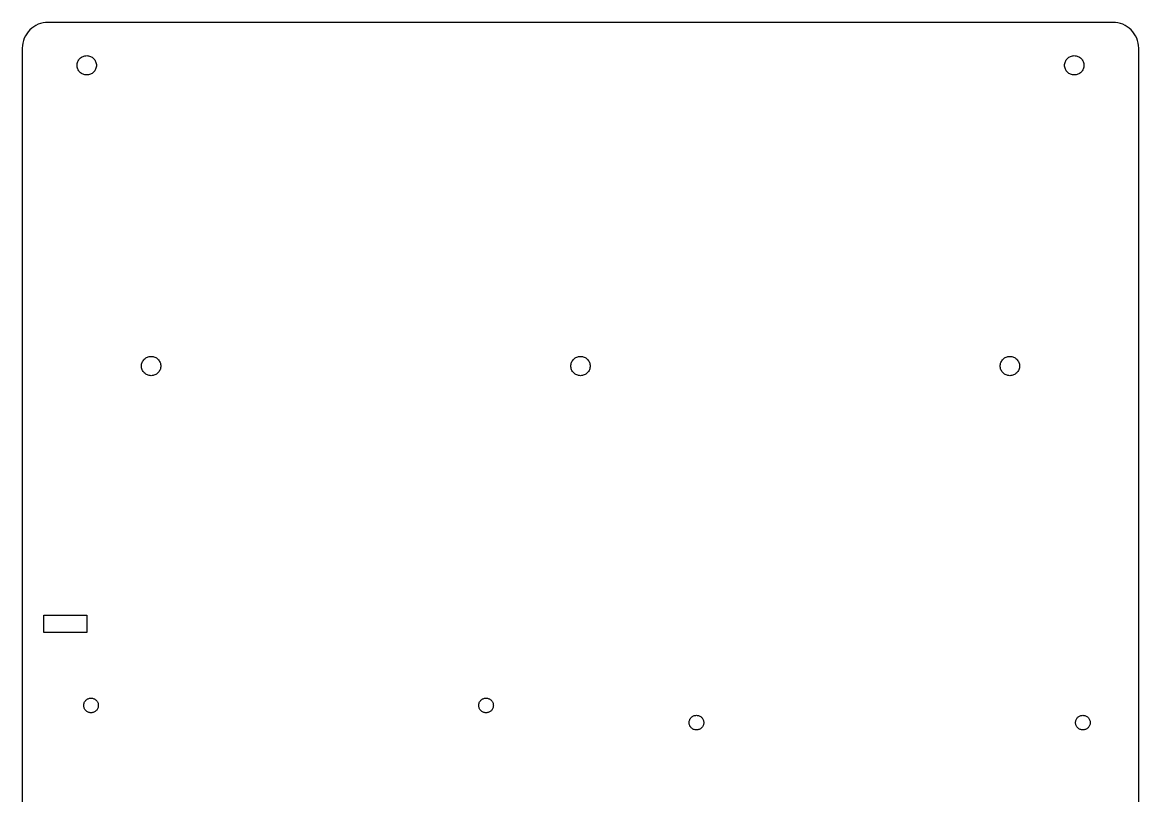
# Model space of a CAD drawing. Header units: metres. Extents: x -130 to 130, y -180 to 180.
# Drawn here: x -130 to 130, y 0 to 180 of the extents above; entities that cross this region are included whole.
import ezdxf

# ---------------------------------------------------------------- set-up
doc = ezdxf.new("R2010")
doc.units = ezdxf.units.M

msp = doc.modelspace()

# ---------------------------------------------------------------- linework, layer by layer
for p, q in [((-126.296, 179.543), (-126.828, 179.292)), ((-125.742, 179.742), (-126.296, 179.543)), ((-125.171, 179.885), (-125.742, 179.742)), ((-124.588, 179.971), (-125.171, 179.885)), ((-124, 180), (-124.588, 179.971)), ((124, 180), (-124, 180)), ((124.588, 179.971), (124, 180)), ((125.171, 179.885), (124.588, 179.971)), ((125.742, 179.742), (125.171, 179.885)), ((126.296, 179.543), (125.742, 179.742)), ((126.828, 179.292), (126.296, 179.543)), ((-129.292, 176.828), (-129.543, 176.296)), ((-128.989, 177.333), (-129.292, 176.828)), ((-128.638, 177.806), (-128.989, 177.333)), ((-128.243, 178.243), (-128.638, 177.806)), ((-127.806, 178.638), (-128.243, 178.243)), ((-127.333, 178.989), (-127.806, 178.638)), ((-126.828, 179.292), (-127.333, 178.989)), ((127.333, 178.989), (126.828, 179.292)), ((127.806, 178.638), (127.333, 178.989)), ((128.243, 178.243), (127.806, 178.638)), ((128.638, 177.806), (128.243, 178.243)), ((128.989, 177.333), (128.638, 177.806)), ((129.292, 176.828), (128.989, 177.333)), ((129.543, 176.296), (129.292, 176.828)), ((-129.971, 174.588), (-130, 174)), ((-129.885, 175.171), (-129.971, 174.588)), ((-129.742, 175.742), (-129.885, 175.171)), ((-129.543, 176.296), (-129.742, 175.742)), ((129.742, 175.742), (129.543, 176.296)), ((129.885, 175.171), (129.742, 175.742)), ((129.971, 174.588), (129.885, 175.171)), ((130, 174), (129.971, 174.588)), ((-130, 174), (-130, -174)), ((-116.591, 171.591), (-116.427, 171.739)), ((-116.427, 171.739), (-116.25, 171.871)), ((-116.25, 171.871), (-116.061, 171.984)), ((-116.061, 171.984), (-115.861, 172.079)), ((-115.861, 172.079), (-115.653, 172.153)), ((-115.653, 172.153), (-115.439, 172.207)), ((-115.439, 172.207), (-115.221, 172.239)), ((-115.221, 172.239), (-115, 172.25)), ((-115, 172.25), (-114.779, 172.239)), ((-114.779, 172.239), (-114.561, 172.207)), ((-114.561, 172.207), (-114.347, 172.153)), ((-114.347, 172.153), (-114.139, 172.079)), ((-114.139, 172.079), (-113.939, 171.984)), ((-113.939, 171.984), (-113.75, 171.871)), ((-113.75, 171.871), (-113.573, 171.739)), ((-113.573, 171.739), (-113.409, 171.591)), ((113.409, 171.591), (113.573, 171.739)), ((113.573, 171.739), (113.75, 171.871)), ((113.75, 171.871), (113.939, 171.984)), ((113.939, 171.984), (114.139, 172.079)), ((114.139, 172.079), (114.347, 172.153)), ((114.347, 172.153), (114.561, 172.207)), ((114.561, 172.207), (114.779, 172.239)), ((114.779, 172.239), (115, 172.25)), ((115, 172.25), (115.221, 172.239)), ((115.221, 172.239), (115.439, 172.207)), ((115.439, 172.207), (115.653, 172.153)), ((115.653, 172.153), (115.861, 172.079)), ((115.861, 172.079), (116.061, 171.984)), ((116.061, 171.984), (116.25, 171.871)), ((116.25, 171.871), (116.427, 171.739)), ((116.427, 171.739), (116.591, 171.591)), ((130, -174), (130, 174)), ((-117.25, 170), (-117.239, 170.221)), ((-117.239, 169.779), (-117.25, 170)), ((-117.239, 170.221), (-117.207, 170.439)), ((-117.207, 169.561), (-117.239, 169.779)), ((-117.207, 170.439), (-117.153, 170.653)), ((-117.153, 169.347), (-117.207, 169.561)), ((-117.153, 170.653), (-117.079, 170.861)), ((-117.079, 169.139), (-117.153, 169.347)), ((-117.079, 170.861), (-116.984, 171.061)), ((-116.984, 168.939), (-117.079, 169.139)), ((-116.984, 171.061), (-116.871, 171.25)), ((-116.871, 171.25), (-116.739, 171.427)), ((-116.739, 171.427), (-116.591, 171.591)), ((-113.409, 171.591), (-113.261, 171.427)), ((-113.261, 171.427), (-113.129, 171.25)), ((-113.129, 171.25), (-113.016, 171.061)), ((-113.016, 171.061), (-112.921, 170.861)), ((-112.921, 169.139), (-113.016, 168.939)), ((-112.921, 170.861), (-112.847, 170.653)), ((-112.847, 169.347), (-112.921, 169.139)), ((-112.847, 170.653), (-112.793, 170.439)), ((-112.793, 169.561), (-112.847, 169.347)), ((-112.793, 170.439), (-112.761, 170.221)), ((-112.761, 169.779), (-112.793, 169.561)), ((-112.761, 170.221), (-112.75, 170)), ((-112.75, 170), (-112.761, 169.779)), ((112.75, 170), (112.761, 170.221)), ((112.761, 169.779), (112.75, 170)), ((112.761, 170.221), (112.793, 170.439)), ((112.793, 169.561), (112.761, 169.779)), ((112.793, 170.439), (112.847, 170.653)), ((112.847, 169.347), (112.793, 169.561)), ((112.847, 170.653), (112.921, 170.861)), ((112.921, 169.139), (112.847, 169.347)), ((112.921, 170.861), (113.016, 171.061)), ((113.016, 168.939), (112.921, 169.139)), ((113.016, 171.061), (113.129, 171.25)), ((113.129, 171.25), (113.261, 171.427)), ((113.261, 171.427), (113.409, 171.591)), ((116.591, 171.591), (116.739, 171.427)), ((116.739, 171.427), (116.871, 171.25)), ((116.871, 171.25), (116.984, 171.061)), ((116.984, 171.061), (117.079, 170.861)), ((117.079, 169.139), (116.984, 168.939)), ((117.079, 170.861), (117.153, 170.653)), ((117.153, 169.347), (117.079, 169.139)), ((117.153, 170.653), (117.207, 170.439)), ((117.207, 169.561), (117.153, 169.347)), ((117.207, 170.439), (117.239, 170.221)), ((117.239, 169.779), (117.207, 169.561)), ((117.239, 170.221), (117.25, 170)), ((117.25, 170), (117.239, 169.779)), ((-116.871, 168.75), (-116.984, 168.939)), ((-116.739, 168.573), (-116.871, 168.75)), ((-116.591, 168.409), (-116.739, 168.573)), ((-116.427, 168.261), (-116.591, 168.409)), ((-116.25, 168.129), (-116.427, 168.261)), ((-116.061, 168.016), (-116.25, 168.129)), ((-115.861, 167.921), (-116.061, 168.016)), ((-115.653, 167.847), (-115.861, 167.921)), ((-115.439, 167.793), (-115.653, 167.847)), ((-115.221, 167.761), (-115.439, 167.793)), ((-115, 167.75), (-115.221, 167.761)), ((-114.779, 167.761), (-115, 167.75)), ((-114.561, 167.793), (-114.779, 167.761)), ((-114.347, 167.847), (-114.561, 167.793)), ((-114.139, 167.921), (-114.347, 167.847)), ((-113.939, 168.016), (-114.139, 167.921)), ((-113.75, 168.129), (-113.939, 168.016)), ((-113.573, 168.261), (-113.75, 168.129)), ((-113.409, 168.409), (-113.573, 168.261)), ((-113.261, 168.573), (-113.409, 168.409)), ((-113.129, 168.75), (-113.261, 168.573)), ((-113.016, 168.939), (-113.129, 168.75)), ((113.129, 168.75), (113.016, 168.939)), ((113.261, 168.573), (113.129, 168.75)), ((113.409, 168.409), (113.261, 168.573)), ((113.573, 168.261), (113.409, 168.409)), ((113.75, 168.129), (113.573, 168.261)), ((113.939, 168.016), (113.75, 168.129)), ((114.139, 167.921), (113.939, 168.016)), ((114.347, 167.847), (114.139, 167.921)), ((114.561, 167.793), (114.347, 167.847)), ((114.779, 167.761), (114.561, 167.793)), ((115, 167.75), (114.779, 167.761)), ((115.221, 167.761), (115, 167.75)), ((115.439, 167.793), (115.221, 167.761)), ((115.653, 167.847), (115.439, 167.793)), ((115.861, 167.921), (115.653, 167.847)), ((116.061, 168.016), (115.861, 167.921)), ((116.25, 168.129), (116.061, 168.016)), ((116.427, 168.261), (116.25, 168.129)), ((116.591, 168.409), (116.427, 168.261)), ((116.739, 168.573), (116.591, 168.409)), ((116.871, 168.75), (116.739, 168.573)), ((116.984, 168.939), (116.871, 168.75)), ((-101.871, 101.25), (-101.739, 101.427)), ((-101.739, 101.427), (-101.591, 101.591)), ((-101.591, 101.591), (-101.427, 101.739)), ((-101.427, 101.739), (-101.25, 101.871)), ((-101.25, 101.871), (-101.061, 101.984)), ((-101.061, 101.984), (-100.861, 102.079)), ((-100.861, 102.079), (-100.653, 102.153)), ((-100.653, 102.153), (-100.439, 102.207)), ((-100.439, 102.207), (-100.221, 102.239)), ((-100.221, 102.239), (-100, 102.25)), ((-100, 102.25), (-99.7794, 102.239)), ((-99.7794, 102.239), (-99.561, 102.207)), ((-99.561, 102.207), (-99.3468, 102.153)), ((-99.3468, 102.153), (-99.139, 102.079)), ((-99.139, 102.079), (-98.9393, 101.984)), ((-98.9393, 101.984), (-98.75, 101.871)), ((-98.75, 101.871), (-98.5726, 101.739)), ((-98.5726, 101.739), (-98.409, 101.591)), ((-98.409, 101.591), (-98.2607, 101.427)), ((-98.2607, 101.427), (-98.1292, 101.25)), ((-1.8708, 101.25), (-1.7393, 101.427)), ((-1.7393, 101.427), (-1.591, 101.591)), ((-1.591, 101.591), (-1.4274, 101.739)), ((-1.4274, 101.739), (-1.25, 101.871)), ((-1.25, 101.871), (-1.0606, 101.984)), ((-1.0606, 101.984), (-0.861, 102.079)), ((-0.861, 102.079), (-0.6531, 102.153)), ((-0.6531, 102.153), (-0.439, 102.207)), ((-0.439, 102.207), (-0.2205, 102.239)), ((-0.2205, 102.239), (0, 102.25)), ((0, 102.25), (0.2205, 102.239)), ((0.2205, 102.239), (0.439, 102.207)), ((0.439, 102.207), (0.6531, 102.153)), ((0.6531, 102.153), (0.861, 102.079)), ((0.861, 102.079), (1.0606, 101.984)), ((1.0606, 101.984), (1.25, 101.871)), ((1.25, 101.871), (1.4274, 101.739)), ((1.4274, 101.739), (1.591, 101.591)), ((1.591, 101.591), (1.7393, 101.427)), ((1.7393, 101.427), (1.8708, 101.25)), ((98.1292, 101.25), (98.2607, 101.427)), ((98.2607, 101.427), (98.409, 101.591)), ((98.409, 101.591), (98.5726, 101.739)), ((98.5726, 101.739), (98.75, 101.871)), ((98.75, 101.871), (98.9393, 101.984)), ((98.9393, 101.984), (99.139, 102.079)), ((99.139, 102.079), (99.3468, 102.153)), ((99.3468, 102.153), (99.561, 102.207)), ((99.561, 102.207), (99.7794, 102.239)), ((99.7794, 102.239), (100, 102.25)), ((100, 102.25), (100.221, 102.239)), ((100.221, 102.239), (100.439, 102.207)), ((100.439, 102.207), (100.653, 102.153)), ((100.653, 102.153), (100.861, 102.079)), ((100.861, 102.079), (101.061, 101.984)), ((101.061, 101.984), (101.25, 101.871)), ((101.25, 101.871), (101.427, 101.739)), ((101.427, 101.739), (101.591, 101.591)), ((101.591, 101.591), (101.739, 101.427)), ((101.739, 101.427), (101.871, 101.25)), ((-102.25, 100), (-102.239, 100.221)), ((-102.239, 99.7794), (-102.25, 100)), ((-102.239, 100.221), (-102.207, 100.439)), ((-102.207, 99.561), (-102.239, 99.7794)), ((-102.207, 100.439), (-102.153, 100.653)), ((-102.153, 99.3468), (-102.207, 99.561)), ((-102.153, 100.653), (-102.079, 100.861)), ((-102.079, 99.139), (-102.153, 99.3468)), ((-102.079, 100.861), (-101.984, 101.061)), ((-101.984, 98.9393), (-102.079, 99.139)), ((-101.984, 101.061), (-101.871, 101.25)), ((-101.871, 98.75), (-101.984, 98.9393)), ((-98.1292, 101.25), (-98.0157, 101.061)), ((-98.0157, 98.9393), (-98.1292, 98.75)), ((-98.0157, 101.061), (-97.9213, 100.861)), ((-97.9213, 99.139), (-98.0157, 98.9393)), ((-97.9213, 100.861), (-97.8469, 100.653)), ((-97.8469, 99.3468), (-97.9213, 99.139)), ((-97.8469, 100.653), (-97.7932, 100.439)), ((-97.7932, 99.561), (-97.8469, 99.3468)), ((-97.7932, 100.439), (-97.7608, 100.221)), ((-97.7608, 99.7794), (-97.7932, 99.561)), ((-97.7608, 100.221), (-97.75, 100)), ((-97.75, 100), (-97.7608, 99.7794)), ((-2.25, 100), (-2.2391, 100.221)), ((-2.2391, 99.7794), (-2.25, 100)), ((-2.2391, 100.221), (-2.2068, 100.439)), ((-2.2068, 99.561), (-2.2391, 99.7794)), ((-2.2068, 100.439), (-2.1531, 100.653)), ((-2.1531, 99.3468), (-2.2068, 99.561)), ((-2.1531, 100.653), (-2.0787, 100.861)), ((-2.0787, 99.139), (-2.1531, 99.3468)), ((-2.0787, 100.861), (-1.9843, 101.061)), ((-1.9843, 98.9393), (-2.0787, 99.139)), ((-1.9843, 101.061), (-1.8708, 101.25)), ((-1.8708, 98.75), (-1.9843, 98.9393)), ((1.8708, 101.25), (1.9843, 101.061)), ((1.9843, 98.9393), (1.8708, 98.75)), ((1.9843, 101.061), (2.0787, 100.861)), ((2.0787, 99.139), (1.9843, 98.9393)), ((2.0787, 100.861), (2.1531, 100.653)), ((2.1531, 99.3468), (2.0787, 99.139)), ((2.1531, 100.653), (2.2068, 100.439)), ((2.2068, 99.561), (2.1531, 99.3468)), ((2.2068, 100.439), (2.2391, 100.221)), ((2.2391, 99.7794), (2.2068, 99.561)), ((2.2391, 100.221), (2.25, 100)), ((2.25, 100), (2.2391, 99.7794)), ((97.75, 100), (97.7608, 100.221)), ((97.7608, 99.7794), (97.75, 100)), ((97.7608, 100.221), (97.7932, 100.439)), ((97.7932, 99.561), (97.7608, 99.7794)), ((97.7932, 100.439), (97.8469, 100.653)), ((97.8469, 99.3468), (97.7932, 99.561)), ((97.8469, 100.653), (97.9213, 100.861)), ((97.9213, 99.139), (97.8469, 99.3468)), ((97.9213, 100.861), (98.0157, 101.061)), ((98.0157, 98.9393), (97.9213, 99.139)), ((98.0157, 101.061), (98.1292, 101.25)), ((98.1292, 98.75), (98.0157, 98.9393)), ((101.871, 101.25), (101.984, 101.061)), ((101.984, 98.9393), (101.871, 98.75)), ((101.984, 101.061), (102.079, 100.861)), ((102.079, 99.139), (101.984, 98.9393)), ((102.079, 100.861), (102.153, 100.653)), ((102.153, 99.3468), (102.079, 99.139)), ((102.153, 100.653), (102.207, 100.439)), ((102.207, 99.561), (102.153, 99.3468)), ((102.207, 100.439), (102.239, 100.221)), ((102.239, 99.7794), (102.207, 99.561)), ((102.239, 100.221), (102.25, 100)), ((102.25, 100), (102.239, 99.7794)), ((-101.739, 98.5726), (-101.871, 98.75)), ((-101.591, 98.409), (-101.739, 98.5726)), ((-101.427, 98.2607), (-101.591, 98.409)), ((-101.25, 98.1292), (-101.427, 98.2607)), ((-101.061, 98.0157), (-101.25, 98.1292)), ((-100.861, 97.9213), (-101.061, 98.0157)), ((-100.653, 97.8469), (-100.861, 97.9213)), ((-100.439, 97.7932), (-100.653, 97.8469)), ((-100.221, 97.7608), (-100.439, 97.7932)), ((-100, 97.75), (-100.221, 97.7608)), ((-99.7794, 97.7608), (-100, 97.75)), ((-99.561, 97.7932), (-99.7794, 97.7608)), ((-99.3468, 97.8469), (-99.561, 97.7932)), ((-99.139, 97.9213), (-99.3468, 97.8469)), ((-98.9393, 98.0157), (-99.139, 97.9213)), ((-98.75, 98.1292), (-98.9393, 98.0157)), ((-98.5726, 98.2607), (-98.75, 98.1292)), ((-98.409, 98.409), (-98.5726, 98.2607)), ((-98.2607, 98.5726), (-98.409, 98.409)), ((-98.1292, 98.75), (-98.2607, 98.5726)), ((-1.7393, 98.5726), (-1.8708, 98.75)), ((-1.591, 98.409), (-1.7393, 98.5726)), ((-1.4274, 98.2607), (-1.591, 98.409)), ((-1.25, 98.1292), (-1.4274, 98.2607)), ((-1.0606, 98.0157), (-1.25, 98.1292)), ((-0.861, 97.9213), (-1.0606, 98.0157)), ((-0.6531, 97.8469), (-0.861, 97.9213)), ((-0.439, 97.7932), (-0.6531, 97.8469)), ((-0.2205, 97.7608), (-0.439, 97.7932)), ((0, 97.75), (-0.2205, 97.7608)), ((0.2205, 97.7608), (0, 97.75)), ((0.439, 97.7932), (0.2205, 97.7608)), ((0.6531, 97.8469), (0.439, 97.7932)), ((0.861, 97.9213), (0.6531, 97.8469)), ((1.0606, 98.0157), (0.861, 97.9213)), ((1.25, 98.1292), (1.0606, 98.0157)), ((1.4274, 98.2607), (1.25, 98.1292)), ((1.591, 98.409), (1.4274, 98.2607)), ((1.7393, 98.5726), (1.591, 98.409)), ((1.8708, 98.75), (1.7393, 98.5726)), ((98.2607, 98.5726), (98.1292, 98.75)), ((98.409, 98.409), (98.2607, 98.5726)), ((98.5726, 98.2607), (98.409, 98.409)), ((98.75, 98.1292), (98.5726, 98.2607)), ((98.9393, 98.0157), (98.75, 98.1292)), ((99.139, 97.9213), (98.9393, 98.0157)), ((99.3468, 97.8469), (99.139, 97.9213)), ((99.561, 97.7932), (99.3468, 97.8469)), ((99.7794, 97.7608), (99.561, 97.7932)), ((100, 97.75), (99.7794, 97.7608)), ((100.221, 97.7608), (100, 97.75)), ((100.439, 97.7932), (100.221, 97.7608)), ((100.653, 97.8469), (100.439, 97.7932)), ((100.861, 97.9213), (100.653, 97.8469)), ((101.061, 98.0157), (100.861, 97.9213)), ((101.25, 98.1292), (101.061, 98.0157)), ((101.427, 98.2607), (101.25, 98.1292)), ((101.591, 98.409), (101.427, 98.2607)), ((101.739, 98.5726), (101.591, 98.409)), ((101.871, 98.75), (101.739, 98.5726)), ((-125, 38), (-125, 42)), ((-125, 42), (-115, 42)), ((-115, 42), (-115, 38)), ((-115, 38), (-125, 38)), ((-115.7, 21), (-115.692, 21.1666)), ((-115.692, 20.8334), (-115.7, 21)), ((-115.692, 21.1666), (-115.667, 21.3316)), ((-115.667, 20.6683), (-115.692, 20.8334)), ((-115.667, 21.3316), (-115.627, 21.4935)), ((-115.627, 21.4935), (-115.571, 21.6506)), ((-115.571, 21.6506), (-115.499, 21.8014)), ((-115.499, 21.8014), (-115.413, 21.9445)), ((-115.413, 21.9445), (-115.314, 22.0785)), ((-115.314, 22.0785), (-115.202, 22.2021)), ((-115.202, 22.2021), (-115.078, 22.3141)), ((-115.078, 22.3141), (-114.944, 22.4135)), ((-114.944, 22.4135), (-114.801, 22.4993)), ((-114.801, 22.4993), (-114.651, 22.5706)), ((-114.651, 22.5706), (-114.493, 22.6268)), ((-114.493, 22.6268), (-114.332, 22.6673)), ((-114.332, 22.6673), (-114.167, 22.6918)), ((-114.167, 22.6918), (-114, 22.7)), ((-114, 22.7), (-113.833, 22.6918)), ((-113.833, 22.6918), (-113.668, 22.6673)), ((-113.668, 22.6673), (-113.507, 22.6268)), ((-113.507, 22.6268), (-113.349, 22.5706)), ((-113.349, 22.5706), (-113.199, 22.4993)), ((-113.199, 22.4993), (-113.056, 22.4135)), ((-113.056, 22.4135), (-112.922, 22.3141)), ((-112.922, 22.3141), (-112.798, 22.2021)), ((-112.798, 22.2021), (-112.686, 22.0785)), ((-112.686, 22.0785), (-112.586, 21.9445)), ((-112.586, 21.9445), (-112.501, 21.8014)), ((-112.501, 21.8014), (-112.429, 21.6506)), ((-112.429, 21.6506), (-112.373, 21.4935)), ((-112.373, 21.4935), (-112.333, 21.3316)), ((-112.333, 21.3316), (-112.308, 21.1666)), ((-112.308, 20.8334), (-112.333, 20.6683)), ((-112.308, 21.1666), (-112.3, 21)), ((-112.3, 21), (-112.308, 20.8334)), ((-23.7, 21), (-23.6918, 21.1666)), ((-23.6918, 20.8334), (-23.7, 21)), ((-23.6918, 21.1666), (-23.6673, 21.3316)), ((-23.6673, 20.6683), (-23.6918, 20.8334)), ((-23.6673, 21.3316), (-23.6268, 21.4935)), ((-23.6268, 21.4935), (-23.5706, 21.6506)), ((-23.5706, 21.6506), (-23.4993, 21.8014)), ((-23.4993, 21.8014), (-23.4135, 21.9445)), ((-23.4135, 21.9445), (-23.3141, 22.0785)), ((-23.3141, 22.0785), (-23.2021, 22.2021)), ((-23.2021, 22.2021), (-23.0785, 22.3141)), ((-23.0785, 22.3141), (-22.9445, 22.4135)), ((-22.9445, 22.4135), (-22.8014, 22.4993)), ((-22.8014, 22.4993), (-22.6506, 22.5706)), ((-22.6506, 22.5706), (-22.4935, 22.6268)), ((-22.4935, 22.6268), (-22.3316, 22.6673)), ((-22.3316, 22.6673), (-22.1666, 22.6918)), ((-22.1666, 22.6918), (-22, 22.7)), ((-22, 22.7), (-21.8334, 22.6918)), ((-21.8334, 22.6918), (-21.6683, 22.6673)), ((-21.6683, 22.6673), (-21.5065, 22.6268)), ((-21.5065, 22.6268), (-21.3494, 22.5706)), ((-21.3494, 22.5706), (-21.1986, 22.4993)), ((-21.1986, 22.4993), (-21.0555, 22.4135)), ((-21.0555, 22.4135), (-20.9215, 22.3141)), ((-20.9215, 22.3141), (-20.7979, 22.2021)), ((-20.7979, 22.2021), (-20.6859, 22.0785)), ((-20.6859, 22.0785), (-20.5865, 21.9445)), ((-20.5865, 21.9445), (-20.5007, 21.8014)), ((-20.5007, 21.8014), (-20.4294, 21.6506)), ((-20.4294, 21.6506), (-20.3732, 21.4935)), ((-20.3732, 21.4935), (-20.3327, 21.3316)), ((-20.3327, 21.3316), (-20.3082, 21.1666)), ((-20.3082, 20.8334), (-20.3327, 20.6683)), ((-20.3082, 21.1666), (-20.3, 21)), ((-20.3, 21), (-20.3082, 20.8334)), ((-115.627, 20.5065), (-115.667, 20.6683)), ((-115.571, 20.3494), (-115.627, 20.5065)), ((-115.499, 20.1986), (-115.571, 20.3494)), ((-115.413, 20.0555), (-115.499, 20.1986)), ((-115.314, 19.9215), (-115.413, 20.0555)), ((-115.202, 19.7979), (-115.314, 19.9215)), ((-115.078, 19.6859), (-115.202, 19.7979)), ((-114.944, 19.5865), (-115.078, 19.6859)), ((-114.801, 19.5007), (-114.944, 19.5865)), ((-114.651, 19.4294), (-114.801, 19.5007)), ((-114.493, 19.3732), (-114.651, 19.4294)), ((-114.332, 19.3327), (-114.493, 19.3732)), ((-114.167, 19.3082), (-114.332, 19.3327)), ((-114, 19.3), (-114.167, 19.3082)), ((-113.833, 19.3082), (-114, 19.3)), ((-113.668, 19.3327), (-113.833, 19.3082)), ((-113.507, 19.3732), (-113.668, 19.3327)), ((-113.349, 19.4294), (-113.507, 19.3732)), ((-113.199, 19.5007), (-113.349, 19.4294)), ((-113.056, 19.5865), (-113.199, 19.5007)), ((-112.922, 19.6859), (-113.056, 19.5865)), ((-112.798, 19.7979), (-112.922, 19.6859)), ((-112.686, 19.9215), (-112.798, 19.7979)), ((-112.586, 20.0555), (-112.686, 19.9215)), ((-112.501, 20.1986), (-112.586, 20.0555)), ((-112.429, 20.3494), (-112.501, 20.1986)), ((-112.373, 20.5065), (-112.429, 20.3494)), ((-112.333, 20.6683), (-112.373, 20.5065)), ((-23.6268, 20.5065), (-23.6673, 20.6683)), ((-23.5706, 20.3494), (-23.6268, 20.5065)), ((-23.4993, 20.1986), (-23.5706, 20.3494)), ((-23.4135, 20.0555), (-23.4993, 20.1986)), ((-23.3141, 19.9215), (-23.4135, 20.0555)), ((-23.2021, 19.7979), (-23.3141, 19.9215)), ((-23.0785, 19.6859), (-23.2021, 19.7979)), ((-22.9445, 19.5865), (-23.0785, 19.6859)), ((-22.8014, 19.5007), (-22.9445, 19.5865)), ((-22.6506, 19.4294), (-22.8014, 19.5007)), ((-22.4935, 19.3732), (-22.6506, 19.4294)), ((-22.3316, 19.3327), (-22.4935, 19.3732)), ((-22.1666, 19.3082), (-22.3316, 19.3327)), ((-22, 19.3), (-22.1666, 19.3082)), ((-21.8334, 19.3082), (-22, 19.3)), ((-21.6683, 19.3327), (-21.8334, 19.3082)), ((-21.5065, 19.3732), (-21.6683, 19.3327)), ((-21.3494, 19.4294), (-21.5065, 19.3732)), ((-21.1986, 19.5007), (-21.3494, 19.4294)), ((-21.0555, 19.5865), (-21.1986, 19.5007)), ((-20.9215, 19.6859), (-21.0555, 19.5865)), ((-20.7979, 19.7979), (-20.9215, 19.6859)), ((-20.6859, 19.9215), (-20.7979, 19.7979)), ((-20.5865, 20.0555), (-20.6859, 19.9215)), ((-20.5007, 20.1986), (-20.5865, 20.0555)), ((-20.4294, 20.3494), (-20.5007, 20.1986)), ((-20.3732, 20.5065), (-20.4294, 20.3494)), ((-20.3327, 20.6683), (-20.3732, 20.5065)), ((25.6859, 18.0785), (25.7979, 18.2021)), ((25.7979, 18.2021), (25.9215, 18.3141)), ((25.9215, 18.3141), (26.0555, 18.4135)), ((26.0555, 18.4135), (26.1986, 18.4993)), ((26.1986, 18.4993), (26.3494, 18.5706)), ((26.3494, 18.5706), (26.5065, 18.6268)), ((26.5065, 18.6268), (26.6683, 18.6673)), ((26.6683, 18.6673), (26.8334, 18.6918)), ((26.8334, 18.6918), (27, 18.7)), ((27, 18.7), (27.1666, 18.6918)), ((27.1666, 18.6918), (27.3316, 18.6673)), ((27.3316, 18.6673), (27.4935, 18.6268)), ((27.4935, 18.6268), (27.6506, 18.5706)), ((27.6506, 18.5706), (27.8014, 18.4993)), ((27.8014, 18.4993), (27.9445, 18.4135)), ((27.9445, 18.4135), (28.0785, 18.3141)), ((28.0785, 18.3141), (28.2021, 18.2021)), ((28.2021, 18.2021), (28.3141, 18.0785)), ((115.686, 18.0785), (115.798, 18.2021)), ((115.798, 18.2021), (115.922, 18.3141)), ((115.922, 18.3141), (116.056, 18.4135)), ((116.056, 18.4135), (116.199, 18.4993)), ((116.199, 18.4993), (116.349, 18.5706)), ((116.349, 18.5706), (116.507, 18.6268)), ((116.507, 18.6268), (116.668, 18.6673)), ((116.668, 18.6673), (116.833, 18.6918)), ((116.833, 18.6918), (117, 18.7)), ((117, 18.7), (117.167, 18.6918)), ((117.167, 18.6918), (117.332, 18.6673)), ((117.332, 18.6673), (117.493, 18.6268)), ((117.493, 18.6268), (117.651, 18.5706)), ((117.651, 18.5706), (117.801, 18.4993)), ((117.801, 18.4993), (117.944, 18.4135)), ((117.944, 18.4135), (118.078, 18.3141)), ((118.078, 18.3141), (118.202, 18.2021)), ((118.202, 18.2021), (118.314, 18.0785)), ((25.3, 17), (25.3082, 17.1666)), ((25.3082, 16.8334), (25.3, 17)), ((25.3082, 17.1666), (25.3327, 17.3316)), ((25.3327, 16.6683), (25.3082, 16.8334)), ((25.3327, 17.3316), (25.3732, 17.4935)), ((25.3732, 16.5065), (25.3327, 16.6683)), ((25.3732, 17.4935), (25.4294, 17.6506)), ((25.4294, 16.3494), (25.3732, 16.5065)), ((25.4294, 17.6506), (25.5007, 17.8014)), ((25.5007, 16.1986), (25.4294, 16.3494)), ((25.5007, 17.8014), (25.5865, 17.9445)), ((25.5865, 16.0555), (25.5007, 16.1986)), ((25.5865, 17.9445), (25.6859, 18.0785)), ((25.6859, 15.9215), (25.5865, 16.0555)), ((25.7979, 15.7979), (25.6859, 15.9215)), ((25.9215, 15.6859), (25.7979, 15.7979)), ((26.0555, 15.5865), (25.9215, 15.6859)), ((28.0785, 15.6859), (27.9445, 15.5865)), ((28.2021, 15.7979), (28.0785, 15.6859)), ((28.3141, 15.9215), (28.2021, 15.7979)), ((28.3141, 18.0785), (28.4135, 17.9445)), ((28.4135, 16.0555), (28.3141, 15.9215)), ((28.4135, 17.9445), (28.4993, 17.8014)), ((28.4993, 16.1986), (28.4135, 16.0555)), ((28.4993, 17.8014), (28.5706, 17.6506)), ((28.5706, 16.3494), (28.4993, 16.1986)), ((28.5706, 17.6506), (28.6268, 17.4935)), ((28.6268, 16.5065), (28.5706, 16.3494)), ((28.6268, 17.4935), (28.6673, 17.3316)), ((28.6673, 16.6683), (28.6268, 16.5065)), ((28.6673, 17.3316), (28.6918, 17.1666)), ((28.6918, 16.8334), (28.6673, 16.6683)), ((28.6918, 17.1666), (28.7, 17)), ((28.7, 17), (28.6918, 16.8334)), ((115.3, 17), (115.308, 17.1666)), ((115.308, 16.8334), (115.3, 17)), ((115.308, 17.1666), (115.333, 17.3316)), ((115.333, 16.6683), (115.308, 16.8334)), ((115.333, 17.3316), (115.373, 17.4935)), ((115.373, 16.5065), (115.333, 16.6683)), ((115.373, 17.4935), (115.429, 17.6506)), ((115.429, 16.3494), (115.373, 16.5065)), ((115.429, 17.6506), (115.501, 17.8014)), ((115.501, 16.1986), (115.429, 16.3494)), ((115.501, 17.8014), (115.586, 17.9445)), ((115.586, 16.0555), (115.501, 16.1986)), ((115.586, 17.9445), (115.686, 18.0785)), ((115.686, 15.9215), (115.586, 16.0555)), ((115.798, 15.7979), (115.686, 15.9215)), ((115.922, 15.6859), (115.798, 15.7979)), ((116.056, 15.5865), (115.922, 15.6859)), ((118.078, 15.6859), (117.944, 15.5865)), ((118.202, 15.7979), (118.078, 15.6859)), ((118.314, 15.9215), (118.202, 15.7979)), ((118.314, 18.0785), (118.413, 17.9445)), ((118.413, 16.0555), (118.314, 15.9215)), ((118.413, 17.9445), (118.499, 17.8014)), ((118.499, 16.1986), (118.413, 16.0555)), ((118.499, 17.8014), (118.571, 17.6506)), ((118.571, 16.3494), (118.499, 16.1986)), ((118.571, 17.6506), (118.627, 17.4935)), ((118.627, 16.5065), (118.571, 16.3494)), ((118.627, 17.4935), (118.667, 17.3316)), ((118.667, 16.6683), (118.627, 16.5065)), ((118.667, 17.3316), (118.692, 17.1666)), ((118.692, 16.8334), (118.667, 16.6683)), ((118.692, 17.1666), (118.7, 17)), ((118.7, 17), (118.692, 16.8334)), ((26.1986, 15.5007), (26.0555, 15.5865)), ((26.3494, 15.4294), (26.1986, 15.5007)), ((26.5065, 15.3732), (26.3494, 15.4294)), ((26.6683, 15.3327), (26.5065, 15.3732)), ((26.8334, 15.3082), (26.6683, 15.3327)), ((27, 15.3), (26.8334, 15.3082)), ((27.1666, 15.3082), (27, 15.3)), ((27.3316, 15.3327), (27.1666, 15.3082)), ((27.4935, 15.3732), (27.3316, 15.3327)), ((27.6506, 15.4294), (27.4935, 15.3732)), ((27.8014, 15.5007), (27.6506, 15.4294)), ((27.9445, 15.5865), (27.8014, 15.5007)), ((116.199, 15.5007), (116.056, 15.5865)), ((116.349, 15.4294), (116.199, 15.5007)), ((116.507, 15.3732), (116.349, 15.4294)), ((116.668, 15.3327), (116.507, 15.3732)), ((116.833, 15.3082), (116.668, 15.3327)), ((117, 15.3), (116.833, 15.3082)), ((117.167, 15.3082), (117, 15.3)), ((117.332, 15.3327), (117.167, 15.3082)), ((117.493, 15.3732), (117.332, 15.3327)), ((117.651, 15.4294), (117.493, 15.3732)), ((117.801, 15.5007), (117.651, 15.4294)), ((117.944, 15.5865), (117.801, 15.5007))]:
    msp.add_line(p, q)

doc.saveas('drawing.dxf')
